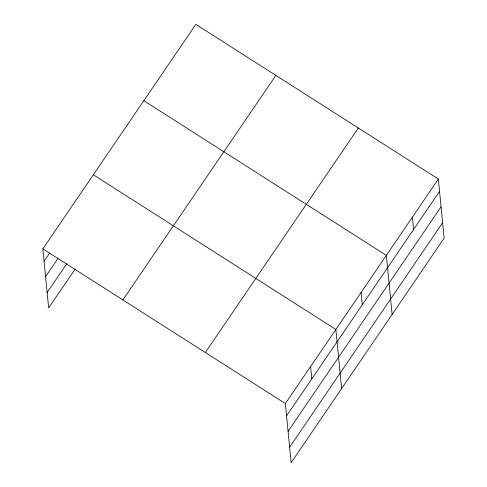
<?xml version="1.0" encoding="UTF-8"?>
<svg xmlns="http://www.w3.org/2000/svg" width="487" height="487" viewBox="0 0 487 487"><rect width="100%" height="100%" fill="white"/><g stroke="black" fill="none" stroke-linecap="round" stroke-linejoin="round"><path stroke-width="0.73" d="M75.175 269.031L48.645 307.961L42.85 248.869L195.847 24.35L438.355 179.039L444.15 238.131L291.153 462.65L285.358 403.559L438.355 179.039M44.061 261.221L49.625 253.057M45.577 276.646L57.983 258.433M47.136 292.535L66.816 263.65M122.882 299.913L275.873 75.4M205.331 352.509L358.329 127.996M286.569 415.91L439.566 191.397M288.079 431.336L441.076 206.817M289.637 447.224L442.634 222.711M143.829 100.687L386.337 255.377L392.126 314.468M93.34 174.778L335.847 329.468L341.643 388.559M42.85 248.869L285.358 403.559M412.343 217.208L413.554 229.56M361.092 292.425L362.304 304.777M310.603 366.51L311.814 378.868"/></g></svg>
